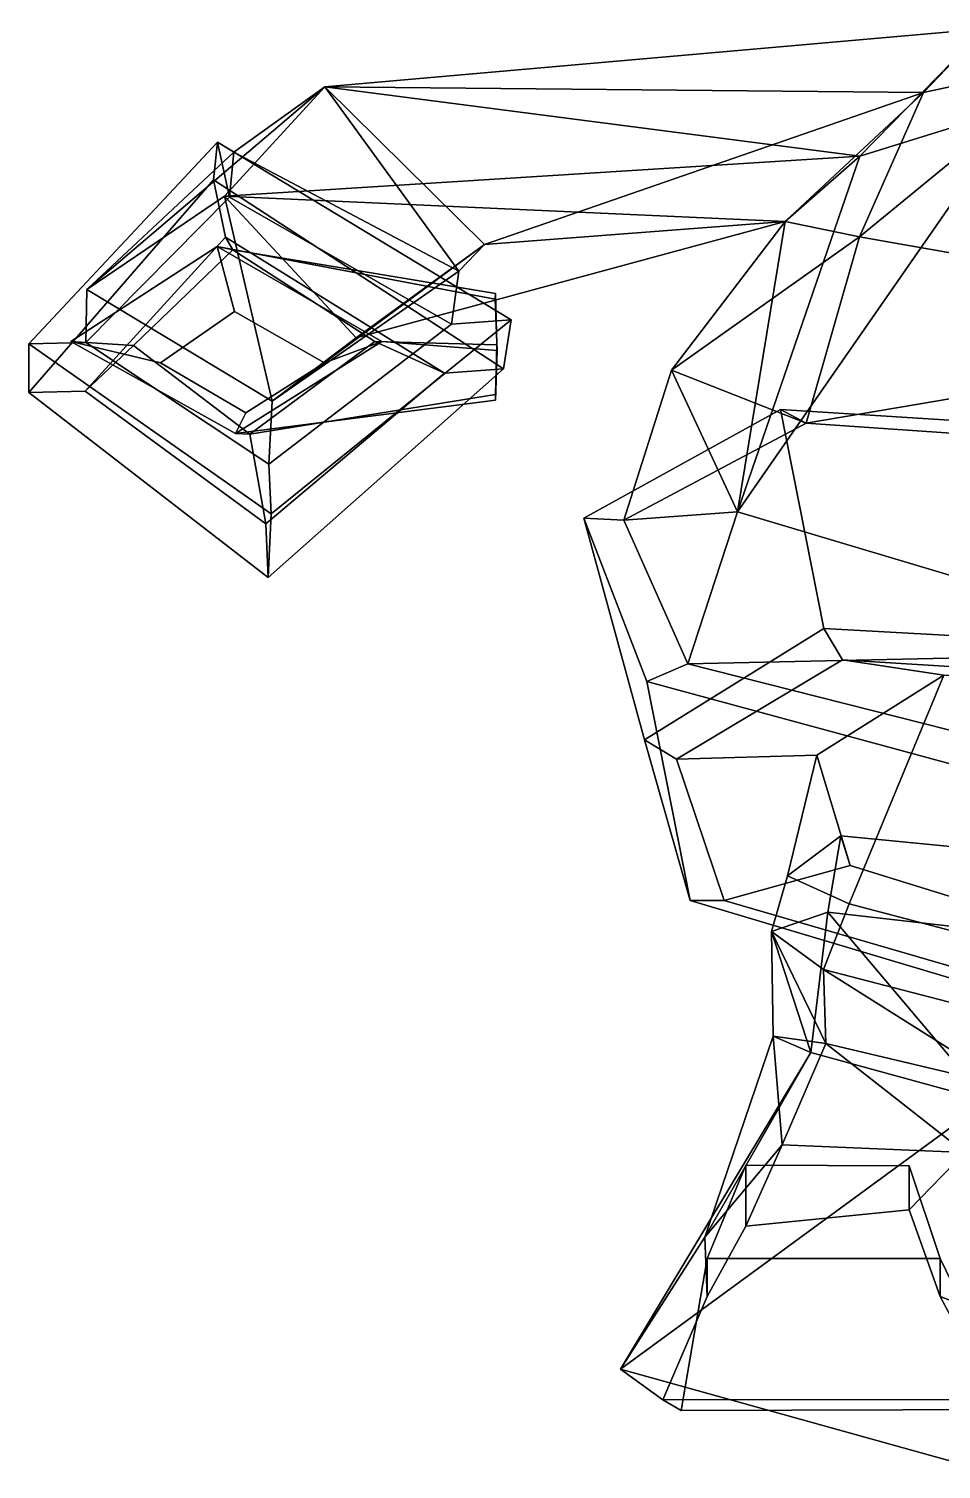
# Model space of a CAD drawing. Extents: x -246 to 247, y -165 to 294.
# Drawn here: x -245.7 to -55.6, y -165.2 to 134.8 of the extents above; entities that cross this region are included whole.
import ezdxf

# ---------------------------------------------------------------- set-up
doc = ezdxf.new("R2010")
doc.units = 0

msp = doc.modelspace()

# ---------------------------------------------------------------- linework, layer by layer
for points in [[(-59.266983, 121.488464, 17.689802), (-46.563896, 134.768341, -25.793898), (-183.949112, 122.675743, 17.325459)], [(-72.480476, 108.242477, -51.932365), (-183.949112, 122.675743, 17.325459), (-46.563896, 134.768341, -25.793898)], [(-72.480476, 108.242477, -51.932365), (-46.563896, 134.768341, -25.793898), (-39.41206, 118.527008, -71.399902)], [(-59.266983, 121.488464, 17.689802), (-27.549711, 128.319641, 23.47368), (-46.563896, 134.768341, -25.793898)], [(34.1409, 72.601967, 95.392113), (-27.549711, 128.319641, 23.47368), (-72.597603, 91.440247, 71.724319)], [(-72.597603, 91.440247, 71.724319), (-27.549711, 128.319641, 23.47368), (-59.266983, 121.488464, 17.689802)], [(-233.534164, 80.442467, 54.837982), (-202.943008, 109.089355, 66.19062), (-183.949112, 122.675743, 17.325459)], [(-233.534164, 80.442467, 54.837982), (-183.949112, 122.675743, 17.325459), (-204.874252, 99.916527, -13.71767)], [(-72.480476, 108.242477, -51.932365), (-204.874252, 99.916527, -13.71767), (-183.949112, 122.675743, 17.325459)], [(-156.065765, 84.321175, 58.08107), (-183.949112, 122.675743, 17.325459), (-202.943008, 109.089355, 66.19062)], [(-59.266983, 121.488464, 17.689802), (-183.949112, 122.675743, 17.325459), (-150.701996, 89.829376, 41.595055)], [(-156.065765, 84.321175, 58.08107), (-150.701996, 89.829376, 41.595055), (-183.949112, 122.675743, 17.325459)], [(-88.083969, 94.626137, -16.749765), (-59.266983, 121.488464, 17.689802), (-150.701996, 89.829376, 41.595055)], [(-72.597603, 91.440247, 71.724319), (-59.266983, 121.488464, 17.689802), (-88.083969, 94.626137, -16.749765)], [(-98.003471, 34.182751, -72.679703), (-39.41206, 118.527008, -71.399902), (0.151376, 4.847528, -115.220268)], [(-98.003471, 34.182751, -72.679703), (-72.480476, 108.242477, -51.932365), (-39.41206, 118.527008, -71.399902)], [(-245.661148, 58.994396, 121.933464), (-207.173874, 103.306091, 138.426117), (-206.333893, 111.137329, 106.176987), (-245.647766, 69.12941, 89.658463)], [(-245.647766, 69.12941, 89.658463), (-206.333893, 111.137329, 106.176987), (-203.846359, 99.725983, 101.996117), (-233.744308, 69.423615, 90.044708)], [(-145.151382, 74.16111, 93.865585), (-206.333893, 111.137329, 106.176987), (-207.173874, 103.306091, 138.426117), (-146.780304, 63.945187, 126.072952)], [(-145.151382, 74.16111, 93.865585), (-157.610703, 73.235512, 93.231918), (-203.846359, 99.725983, 101.996117), (-206.333893, 111.137329, 106.176987)], [(-233.744308, 69.423615, 90.044708), (-203.846359, 99.725983, 101.996117), (-202.943008, 109.089355, 66.19062), (-233.534164, 80.442467, 54.837982)], [(-88.083969, 94.626137, -16.749765), (-204.874252, 99.916527, -13.71767), (-72.480476, 108.242477, -51.932365)], [(-202.943008, 109.089355, 66.19062), (-203.846359, 99.725983, 101.996117), (-157.610703, 73.235512, 93.231918), (-156.065765, 84.321175, 58.08107)], [(-98.003471, 34.182751, -72.679703), (-88.083969, 94.626137, -16.749765), (-72.480476, 108.242477, -51.932365)], [(-245.661148, 58.994396, 121.933464), (-233.936996, 59.319935, 122.327164), (-204.654907, 91.345665, 134.042053), (-207.173874, 103.306091, 138.426117)], [(-146.780304, 63.945187, 126.072952), (-207.173874, 103.306091, 138.426117), (-204.654907, 91.345665, 134.042053), (-159.027283, 63.070541, 125.463135)], [(-194.941452, 57.25399, 47.122486), (-233.534164, 80.442467, 54.837982), (-204.874252, 99.916527, -13.71767)], [(-177.470718, 70.422707, 5.407461), (-204.874252, 99.916527, -13.71767), (-88.083969, 94.626137, -16.749765)], [(-194.941452, 57.25399, 47.122486), (-204.874252, 99.916527, -13.71767), (-177.470718, 70.422707, 5.407461)], [(-177.470718, 70.422707, 5.407461), (-88.083969, 94.626137, -16.749765), (-150.701996, 89.829376, 41.595055)], [(-72.597603, 91.440247, 71.724319), (-88.083969, 94.626137, -16.749765), (-111.733688, 63.681427, -6.07021)], [(-111.733688, 63.681427, -6.07021), (-88.083969, 94.626137, -16.749765), (-98.003471, 34.182751, -72.679703)], [(-223.862198, 68.83239, 118.051277), (-203.160919, 88.717651, 120.861259), (-204.654907, 91.345665, 134.042053), (-233.936996, 59.319935, 122.327164)], [(-173.593323, 69.670021, 118.751648), (-159.027283, 63.070541, 125.463135), (-204.654907, 91.345665, 134.042053), (-203.160919, 88.717651, 120.861259)], [(-83.709167, 52.606632, 80.079399), (-72.597603, 91.440247, 71.724319), (-111.733688, 63.681427, -6.07021)], [(-83.709167, 52.606632, 80.079399), (34.1409, 72.601967, 95.392113), (-72.597603, 91.440247, 71.724319)], [(-236.896637, 69.622917, 155.262909), (-206.393738, 89.44091, 155.911194), (-203.160919, 88.717651, 120.861259), (-223.862198, 68.83239, 118.051277)], [(-218.22673, 65.181305, 214.027451), (-202.826111, 75.908417, 225.429016), (-206.393738, 89.44091, 155.911194), (-236.896637, 69.622917, 155.262909)], [(-184.03537, 65.181305, 225.476044), (-172.084656, 69.622917, 170.527695), (-206.393738, 89.44091, 155.911194), (-202.826111, 75.908417, 225.429016)], [(-148.491119, 78.447037, 171.056152), (-148.451172, 79.621834, 157.78511), (-203.160919, 88.717651, 120.861259), (-206.393738, 89.44091, 155.911194)], [(-148.071701, 67.745331, 170.803314), (-148.491119, 78.447037, 171.056152), (-206.393738, 89.44091, 155.911194), (-172.084656, 69.622917, 170.527695)], [(-148.159927, 68.921791, 157.513184), (-173.593323, 69.670021, 118.751648), (-203.160919, 88.717651, 120.861259), (-148.451172, 79.621834, 157.78511)], [(-194.941452, 57.25399, 47.122486), (-177.470718, 70.422707, 5.407461), (-150.701996, 89.829376, 41.595055)], [(-194.941452, 57.25399, 47.122486), (-150.701996, 89.829376, 41.595055), (-156.065765, 84.321175, 58.08107)], [(-156.065765, 84.321175, 58.08107), (-157.610703, 73.235512, 93.231918), (-195.628296, 44.070889, 81.514206), (-194.941452, 57.25399, 47.122486)], [(-194.941452, 57.25399, 47.122486), (-195.628296, 44.070889, 81.514206), (-233.744308, 69.423615, 90.044708), (-233.534164, 80.442467, 54.837982)], [(-148.071701, 67.745331, 170.803314), (-148.159927, 68.921791, 157.513184), (-148.451172, 79.621834, 157.78511), (-148.491119, 78.447037, 171.056152)], [(-200.423996, 54.813236, 225.666153), (-184.03537, 65.181305, 225.476044), (-202.826111, 75.908417, 225.429016), (-218.22673, 65.181305, 214.027451)], [(-195.191345, 33.762749, 77.695396), (-145.151382, 74.16111, 93.865585), (-146.780304, 63.945187, 126.072952), (-195.787094, 20.521851, 109.780502)], [(-195.191345, 33.762749, 77.695396), (-195.628296, 44.070889, 81.514206), (-157.610703, 73.235512, 93.231918), (-145.151382, 74.16111, 93.865585)], [(-83.709167, 52.606632, 80.079399), (28.988962, 44.881401, 98.783516), (34.1409, 72.601967, 95.392113)], [(-195.191345, 33.762749, 77.695396), (-195.787094, 20.521851, 109.780502), (-245.661148, 58.994396, 121.933464), (-245.647766, 69.12941, 89.658463)], [(-195.191345, 33.762749, 77.695396), (-245.647766, 69.12941, 89.658463), (-233.744308, 69.423615, 90.044708), (-195.628296, 44.070889, 81.514206)], [(-202.580856, 50.476036, 154.781601), (-236.896637, 69.622917, 155.262909), (-223.862198, 68.83239, 118.051277), (-199.603043, 50.347893, 116.088547)], [(-200.423996, 54.813236, 225.666153), (-218.22673, 65.181305, 214.027451), (-236.896637, 69.622917, 155.262909), (-202.580856, 50.476036, 154.781601)], [(-200.423996, 54.813236, 225.666153), (-202.580856, 50.476036, 154.781601), (-172.084656, 69.622917, 170.527695), (-184.03537, 65.181305, 225.476044)], [(-148.452988, 57.40601, 170.615601), (-148.071701, 67.745331, 170.803314), (-172.084656, 69.622917, 170.527695), (-202.580856, 50.476036, 154.781601)], [(-199.603043, 50.347893, 116.088547), (-196.275177, 31.655005, 113.904564), (-159.027283, 63.070541, 125.463135), (-173.593323, 69.670021, 118.751648)], [(-148.424698, 58.5844, 157.303909), (-199.603043, 50.347893, 116.088547), (-173.593323, 69.670021, 118.751648), (-148.159927, 68.921791, 157.513184)], [(-199.603043, 50.347893, 116.088547), (-223.862198, 68.83239, 118.051277), (-233.936996, 59.319935, 122.327164), (-196.275177, 31.655005, 113.904564)], [(-148.452988, 57.40601, 170.615601), (-148.424698, 58.5844, 157.303909), (-148.159927, 68.921791, 157.513184), (-148.071701, 67.745331, 170.803314)], [(-195.787094, 20.521851, 109.780502), (-146.780304, 63.945187, 126.072952), (-159.027283, 63.070541, 125.463135), (-196.275177, 31.655005, 113.904564)], [(-83.709167, 52.606632, 80.079399), (-111.733688, 63.681427, -6.07021), (-121.710655, 32.451542, 9.343058)], [(-121.710655, 32.451542, 9.343058), (-111.733688, 63.681427, -6.07021), (-98.003471, 34.182751, -72.679703)], [(-195.787094, 20.521851, 109.780502), (-196.275177, 31.655005, 113.904564), (-233.936996, 59.319935, 122.327164), (-245.661148, 58.994396, 121.933464)], [(-148.452988, 57.40601, 170.615601), (-202.580856, 50.476036, 154.781601), (-199.603043, 50.347893, 116.088547), (-148.424698, 58.5844, 157.303909)], [(-89.014275, 55.457413, 89.360626), (-129.984436, 32.837063, 10.578745), (-117.380936, -13.332129, 28.556589), (-80.01622, 9.874471, 107.69471)], [(-129.984436, 32.837063, 10.578745), (-89.014275, 55.457413, 89.360626), (-83.709167, 52.606632, 80.079399), (-121.710655, 32.451542, 9.343058)], [(24.28257, 4.091223, 131.457153), (30.814562, 47.936504, 111.245468), (-89.014275, 55.457413, 89.360626), (-80.01622, 9.874471, 107.69471)], [(30.814562, 47.936504, 111.245468), (28.988962, 44.881401, 98.783516), (-83.709167, 52.606632, 80.079399), (-89.014275, 55.457413, 89.360626)], [(-121.710655, 32.451542, 9.343058), (-98.003471, 34.182751, -72.679703), (-108.348312, 2.481518, -70.606697)], [(-108.348312, 2.481518, -70.606697), (-98.003471, 34.182751, -72.679703), (0.151376, 4.847528, -115.220268)], [(-117.380936, -13.332129, 28.556589), (-129.984436, 32.837063, 10.578745), (-116.856514, -1.183969, -80.914658), (-107.858459, -46.766903, -62.580574)], [(-116.856514, -1.183969, -80.914658), (-129.984436, 32.837063, 10.578745), (-121.710655, 32.451542, 9.343058), (-108.348312, 2.481518, -70.606697)], [(-80.01622, 9.874471, 107.69471), (-117.380936, -13.332129, 28.556589), (-110.731255, -17.324879, 29.16811), (-76.122986, 3.381963, 100.239716)], [(24.28257, 4.091223, 131.457153), (-80.01622, 9.874471, 107.69471), (-76.122986, 3.381963, 100.239716), (21.888922, -2.776843, 120.752884)], [(-76.122986, 3.381963, 100.239716), (-110.731255, -17.324879, 29.16811), (-81.490303, -16.480547, 23.839458), (-55.03236, 0.136018, 80.397545)], [(-108.348312, 2.481518, -70.606697), (0.151376, 4.847528, -115.220268), (-4.643865, -23.716309, -111.079773)], [(21.888922, -2.776843, 120.752884), (-76.122986, 3.381963, 100.239716), (-55.03236, 0.136018, 80.397545), (19.338663, -4.121726, 97.589653)], [(-116.856514, -1.183969, -80.914658), (-108.348312, 2.481518, -70.606697), (-4.643865, -23.716309, -111.079773), (-7.869262, -30.764492, -125.447624)], [(-55.03236, 0.136018, 80.397545), (-81.490303, -16.480547, 23.839458), (-87.568588, -41.667065, 23.784578), (-74.753593, -47.452412, 62.879532)], [(19.338663, -4.121726, 97.589653), (-55.03236, 0.136018, 80.397545), (-74.753593, -47.452412, 62.879532), (-29.586826, -59.351898, 81.812363)], [(-107.858459, -46.766903, -62.580574), (-116.856514, -1.183969, -80.914658), (-7.869262, -30.764492, -125.447624), (-14.418143, -74.640297, -105.225502)], [(-117.380936, -13.332129, 28.556589), (-107.858459, -46.766903, -62.580574), (-100.762138, -46.743149, -50.446377), (-110.731255, -17.324879, 29.16811)], [(-110.731255, -17.324879, 29.16811), (-100.762138, -46.743149, -50.446377), (-74.50177, -39.471943, -38.671879), (-81.490303, -16.480547, 23.839458)], [(-81.490303, -16.480547, 23.839458), (-74.50177, -39.471943, -38.671879), (-76.483711, -33.318176, -18.00565), (-87.568588, -41.667065, 23.784578)], [(-90.920982, -53.234104, 15.829314), (-87.568588, -41.667065, 23.784578), (-76.483711, -33.318176, -18.00565), (-79.182449, -49.185802, -2.75259)], [(-79.182449, -49.185802, -2.75259), (-76.483711, -33.318176, -18.00565), (-32.248543, -37.606911, -42.626385), (-34.259418, -54.339508, -14.456544)], [(-74.50177, -39.471943, -38.671879), (-8.16004, -60.064232, -70.584663), (-32.248543, -37.606911, -42.626385), (-76.483711, -33.318176, -18.00565)], [(-100.762138, -46.743149, -50.446377), (-12.359497, -72.45076, -88.70079), (-8.16004, -60.064232, -70.584663), (-74.50177, -39.471943, -38.671879)], [(-80.072868, -61.118828, 32.109665), (-74.753593, -47.452412, 62.879532), (-87.568588, -41.667065, 23.784578), (-90.920982, -53.234104, 15.829314)], [(-107.858459, -46.766903, -62.580574), (-14.418143, -74.640297, -105.225502), (-12.359497, -72.45076, -88.70079), (-100.762138, -46.743149, -50.446377)], [(-35.629284, -72.698006, 39.177696), (-29.586826, -59.351898, 81.812363), (-74.753593, -47.452412, 62.879532), (-80.072868, -61.118828, 32.109665)], [(-82.728333, -78.427345, 6.185567), (-90.920982, -53.234104, 15.829314), (-79.182449, -49.185802, -2.75259)], [(-82.728333, -78.427345, 6.185567), (-79.182449, -49.185802, -2.75259), (-46.005474, -88.488556, -3.731507)], [(-46.005474, -88.488556, -3.731507), (-79.182449, -49.185802, -2.75259), (-34.259418, -54.339508, -14.456544)], [(-79.594475, -76.568016, 36.659718), (-80.072868, -61.118828, 32.109665), (-90.920982, -53.234104, 15.829314)], [(-79.594475, -76.568016, 36.659718), (-90.920982, -53.234104, 15.829314), (-90.593018, -75.054245, 22.349394)], [(-90.593018, -75.054245, 22.349394), (-90.920982, -53.234104, 15.829314), (-82.728333, -78.427345, 6.185567)], [(-41.184162, -85.628044, 43.151798), (-35.629284, -72.698006, 39.177696), (-80.072868, -61.118828, 32.109665)], [(-41.184162, -85.628044, 43.151798), (-80.072868, -61.118828, 32.109665), (-79.594475, -76.568016, 36.659718)], [(-104.797585, -116.920052, 27.982067), (-88.720032, -97.678421, 35.403301), (-90.593018, -75.054245, 22.349394)], [(-104.797585, -116.920052, 27.982067), (-90.593018, -75.054245, 22.349394), (-82.728333, -78.427345, 6.185567)], [(-88.720032, -97.678421, 35.403301), (-79.594475, -76.568016, 36.659718), (-90.593018, -75.054245, 22.349394)], [(-88.720032, -97.678421, 35.403301), (-50.637852, -99.234337, 41.169697), (-79.594475, -76.568016, 36.659718)], [(-50.637852, -99.234337, 41.169697), (-41.184162, -85.628044, 43.151798), (-79.594475, -76.568016, 36.659718)], [(-122.367706, -144.358871, 14.008035), (-104.797585, -116.920052, 27.982067), (-82.728333, -78.427345, 6.185567)], [(-122.367706, -144.358871, 14.008035), (-82.728333, -78.427345, 6.185567), (-46.005474, -88.488556, -3.731507)], [(-47.493, -165.211609, 10.381863), (-122.367706, -144.358871, 14.008035), (-46.005474, -88.488556, -3.731507)], [(-104.797585, -116.920052, 27.982067), (-104.31189, -129.214493, 78.385612), (-96.237946, -114.619781, 70.37159), (-88.720032, -97.678421, 35.403301)], [(-50.637852, -99.234337, 41.169697), (-88.720032, -97.678421, 35.403301), (-96.237946, -114.619781, 70.37159), (-62.248001, -111.230476, 70.37159)], [(-104.311882, -121.31723, 139.063156), (-96.237938, -101.882339, 123.798363), (-96.237946, -114.619781, 70.37159), (-104.31189, -129.214493, 78.385612)], [(-55.74239, -121.31723, 139.063156), (-62.247997, -102.0569, 123.798363), (-96.237938, -101.882339, 123.798363), (-104.311882, -121.31723, 139.063156)], [(-62.247997, -102.0569, 123.798363), (-62.248001, -111.230476, 70.37159), (-96.237946, -114.619781, 70.37159), (-96.237938, -101.882339, 123.798363)], [(-53.647499, -130.068771, 26.399763), (-50.637852, -99.234337, 41.169697), (-62.248001, -111.230476, 70.37159), (-55.742393, -129.214493, 78.385612)], [(-55.74239, -121.31723, 139.063156), (-55.742393, -129.214493, 78.385612), (-62.248001, -111.230476, 70.37159), (-62.247997, -102.0569, 123.798363)], [(-122.367706, -144.358871, 14.008035), (-113.564667, -150.782013, 70.75322), (-104.31189, -129.214493, 78.385612), (-104.797585, -116.920052, 27.982067)], [(-109.748466, -152.954559, 139.063156), (-104.311882, -121.31723, 139.063156), (-104.31189, -129.214493, 78.385612), (-113.564667, -150.782013, 70.75322)], [(-40.527691, -152.779984, 139.063156), (-55.74239, -121.31723, 139.063156), (-104.311882, -121.31723, 139.063156), (-109.748466, -152.954559, 139.063156)], [(-40.527691, -152.779984, 139.063156), (-44.343891, -150.682266, 66.937019), (-55.742393, -129.214493, 78.385612), (-55.74239, -121.31723, 139.063156)], [(-47.493, -165.211609, 10.381863), (-53.647499, -130.068771, 26.399763), (-55.742393, -129.214493, 78.385612), (-44.343891, -150.682266, 66.937019)], [(-122.367706, -144.358871, 14.008035), (-47.493, -165.211609, 10.381863), (-44.343891, -150.682266, 66.937019), (-113.564667, -150.782013, 70.75322)], [(-109.748466, -152.954559, 139.063156), (-113.564667, -150.782013, 70.75322), (-44.343891, -150.682266, 66.937019), (-40.527691, -152.779984, 139.063156)]]:
    msp.add_3dface(points)

doc.saveas('drawing.dxf')
